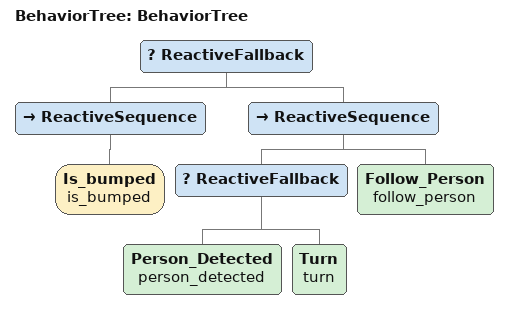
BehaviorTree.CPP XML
<?xml version="1.0"?>
<root main_tree_to_execute="BehaviorTree">
    <BehaviorTree ID="BehaviorTree">
        <ReactiveFallback>
            <ReactiveSequence>
                <Is_bumped name="is_bumped"/>
            </ReactiveSequence>
            <ReactiveSequence>
                <ReactiveFallback>
                    <Person_Detected name="person_detected"/>
                    <Turn name="turn"/>
                </ReactiveFallback>
                <Follow_Person name="follow_person"/>
            </ReactiveSequence>
        </ReactiveFallback>
    </BehaviorTree>
</root>
